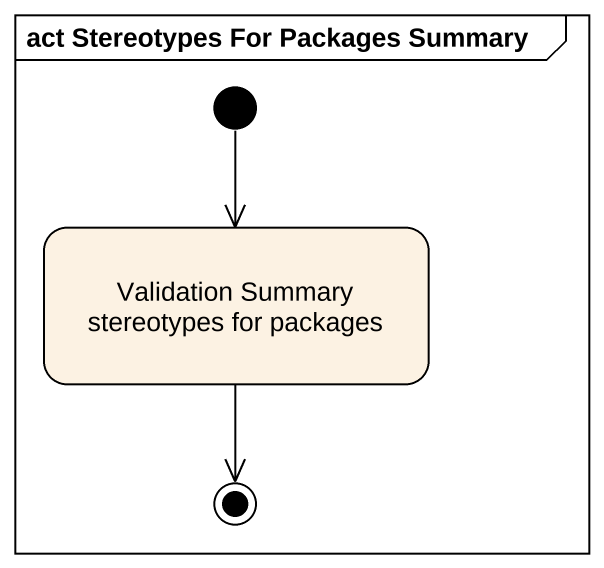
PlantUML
@startuml
mainframe act Stereotypes For Packages Summary
hide empty description
state "Validation Summary stereotypes for packages" as Validation_Summary
[*] --> Validation_Summary
Validation_Summary --> [*]
@enduml
